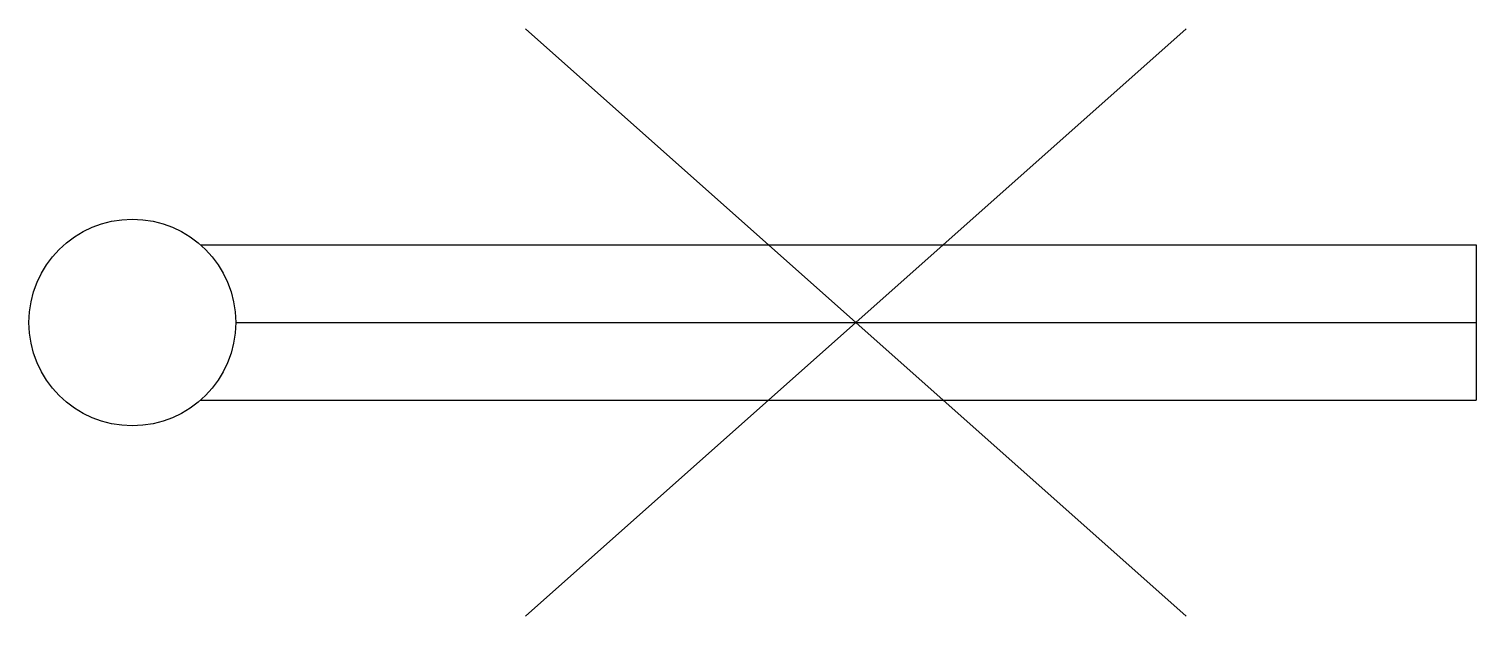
# Model space of a CAD drawing. Extents: x -1 to 13, y -2.8 to 2.8.
import ezdxf

# ---------------------------------------------------------------- set-up
doc = ezdxf.new("R2010")
doc.units = 0

msp = doc.modelspace()

# ---------------------------------------------------------------- linework, layer by layer
for p, q in [((3.805, -2.841), (10.195, 2.841)), ((3.805, 2.841), (10.195, -2.841)), ((0.661, 0.75), (13, 0.75)), ((13, 0.75), (13, -0.75)), ((1, 0), (13, 0)), ((0.661, -0.75), (13, -0.75))]:
    msp.add_line(p, q)
msp.add_circle((0, 0), 1)

doc.saveas('drawing.dxf')
